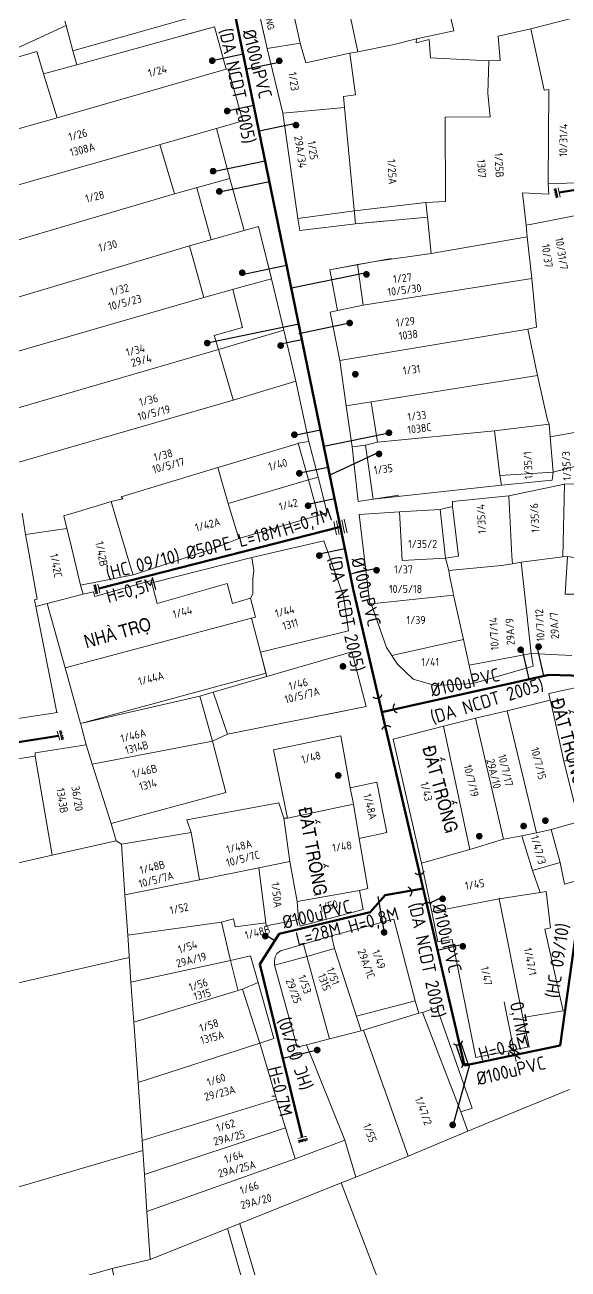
# Model space of a CAD drawing. Header units: inches. Extents: x 595615 to 1194060, y 1190840 to 2385448.
# Drawn here: x 597113.7 to 597154.5, y 1192849.3 to 1192942.6 of the extents above; entities that cross this region are included whole.
import ezdxf
from ezdxf.enums import TextEntityAlignment as Align

# ---------------------------------------------------------------- set-up
doc = ezdxf.new("R2010")
doc.units = ezdxf.units.IN
doc.header["$MEASUREMENT"] = 0
doc.layers.get('Defpoints').update_dxf_attribs({"color": 1})
for name, color, linetype, lineweight in [('Chitiet', 4, 'Continuous', 9), ('DN 100 uPVC', 4, 'Continuous', 50), ('DN 25 PE', 40, 'Continuous', 30), ('DN 50 PE', 4, 'Continuous', 50), ('DOSAU', 2, 'Continuous', 20), ('DUONG CACH LE', 112, 'Continuous', 5), ('NAM-CDAI', 220, 'Continuous', 25), ('Nen_HTHANH-TP', 9, 'Continuous', 0), ('Nen_SN-HTHANH-TP_new', 7, 'Continuous', 0), ('Nen_SN_HTHANH_old', 9, 'Continuous', 0), ('Te', 4, 'Continuous', 15), ('TEXT PIPE', 3, 'Continuous', 25), ('Text_DiaDanh', 9, 'Continuous', 0), ('TLK 15', 220, 'Continuous', 20)]:
    doc.layers.add(name, color=color, linetype=linetype, lineweight=lineweight)
doc.styles.add('Dia Danh', font='VHELVCN_0.TTF', dxfattribs={"height": 1})
doc.styles.add('Sonha_QTB', font='isocp.shx', dxfattribs={"height": 0.6, "bigfont": 'bigfont.shx'})
doc.styles.add('text', font='isocp2.shx')
doc.styles.add('VNI-HC', font='VHELVCN_0.TTF')
doc.dimstyles.new('DUONG KICH THUOC', dxfattribs={"dimtxt": 1, "dimasz": 0.7, "dimexe": 0.5, "dimexo": 0.3, "dimgap": 0.2, "dimtad": 1, "dimzin": 0, "dimdsep": 46, "dimtxsty": 'VNI-HC', "dimblk": 'ARCHTICK', "dimcen": 0.09, "dimdle": 0.5, "dimclrd": 256, "dimclre": 256, "dimclrt": 256, "dimadec": 0, "dimazin": 0, "dimtfac": 1, "dimtofl": 0, "dimtmove": 0, "dimatfit": 3, "dimfxl": 1, "dimtolj": 1, "dimtzin": 0, "dimlwd": -1, "dimlwe": -1, "dimarcsym": 0})

# ---------------------------------------------------------------- blocks, each defined once
blk = doc.blocks.new('TLK 15')
at = {"layer": 'TLK 15', "linetype": 'Continuous', "const_width": 0.25}
blk.add_lwpolyline([(-0.125, 0, 1), (0.125, 0, 1)], format="xyb", close=True, dxfattribs=at)
blk = doc.blocks.new('BIT')
at = {"layer": 'Chitiet', "ltscale": 100}
for p, q in [((0.35, 0), (-0.35, 0)), ((-0.303, -0.163), (-0.35, -0.21)), ((0.35, -0.163), (-0.35, -0.163)), ((-0.179, -0.163), (-0.342, -0.325)), ((-0.056, -0.163), (-0.218, -0.325)), ((0.068, -0.163), (-0.094, -0.325)), ((0.192, -0.163), (0.029, -0.325)), ((0.316, -0.163), (0.153, -0.325)), ((0.35, -0.252), (0.277, -0.325))]:
    blk.add_line(p, q, dxfattribs=at)
blk = doc.blocks.new('TE1')
at = {"layer": 'Chitiet', "ltscale": 100, "const_width": 0.1}
for points in [[(-0.35, 1.276, 0.571257), (0.35, 1.276)], [(1.098, 0.35, 0.571257), (1.098, -0.35)], [(0.35, -1.276, 0.571257), (-0.35, -1.276)]]:
    blk.add_lwpolyline(points, format="xyb", dxfattribs=at)
for points in [[(0, -1.076), (0, 1.076)], [(0.898, 0), (0, 0)]]:
    blk.add_lwpolyline(points, dxfattribs=at)
blk = doc.blocks.new('ONG NOI')
at = {"layer": 'Chitiet', "ltscale": 100, "const_width": 0.1}
for points in [[(-0.946, -0.347, 0.571257), (-0.946, 0.353)], [(0.973, 0.353, 0.571257), (0.973, -0.347)]]:
    blk.add_lwpolyline(points, format="xyb", dxfattribs=at)
for points in [[(0.825, 0.203), (-0.799, 0.203)], [(0.825, -0.197), (-0.799, -0.197)]]:
    blk.add_lwpolyline(points, dxfattribs=at)
blk = doc.blocks.new('Kieng caunuoc')
at = {"layer": 'Chitiet', "ltscale": 100}
for p, q in [((-0.515, 0.401), (0.515, 0.401)), ((-0.515, 0.201), (0.515, 0.201)), ((-0.515, -0.201), (0.515, -0.201)), ((-0.515, -0.401), (0.515, -0.401))]:
    blk.add_line(p, q, dxfattribs=at)
blk = doc.blocks.new('_ArchTick')
at = {"color": 0, "linetype": 'ByBlock', "const_width": 0.15}
blk.add_lwpolyline([(-0.5, -0.5), (0.5, 0.5)], dxfattribs=at)
blk = doc.blocks.new('*D192')
at = {"layer": 'Defpoints', "color": 0}
for p in [(597150.416, 1192865.765), (597150.416, 1192865.765), (597150.495, 1192865.371)]:
    blk.add_point(p, dxfattribs=at)
at = {"layer": 'DUONG CACH LE'}
for p, q in [((597150.416, 1192865.765), (597149.693, 1192869.363)), ((597150.122, 1192865.706), (597149.926, 1192865.666)), ((597150.593, 1192864.881), (597150.416, 1192865.765)), ((597150.201, 1192865.312), (597150.005, 1192865.273))]:
    blk.add_line(p, q, dxfattribs=at)
at = {"layer": 'DUONG CACH LE', "xscale": 0.7, "yscale": 0.7, "zscale": 0.7}
for p, rotation in [((597150.416, 1192865.765), 101.3561622052082), ((597150.495, 1192865.371), 281.3561622052082)]:
    blk.add_blockref('_ArchTick', p, dxfattribs=dict(at, rotation=rotation))
at = {"layer": 'DUONG CACH LE', "insert": (597150.767, 1192868.064), "char_height": 1, "attachment_point": 5, "rotation": 281.35616, "style": 'VNI-HC'}
blk.add_mtext('\\A1;0,7M', dxfattribs=at)

msp = doc.modelspace()

# ---------------------------------------------------------------- linework, layer by layer
at = {"layer": 'DN 100 uPVC'}
for points in [[(597180.411, 1192961.436), (597130.445, 1192949.043), (597129.101, 1192945.274), (597138.358, 1192900.296), (597146.714, 1192864.572)], [(597179.549, 1192934.62), (597176.534, 1192938.694), (597166.245, 1192936.664), (597160.605, 1192931.133), (597153.806, 1192930.029)], [(597140.514, 1192891.079), (597153.027, 1192893.877), (597170.988, 1192893.336), (597175.298, 1192893.025), (597186.583, 1192895.998)], [(597116.239, 1192889.302), (597063.651, 1192881.022)], [(597143.607, 1192877.858), (597140.745, 1192877.348), (597139.635, 1192876.076), (597132.789, 1192874.451), (597131.344, 1192872.181), (597134.536, 1192859.195)], [(597146.714, 1192864.572), (597153.883, 1192866.087), (597155.543, 1192877.859)]]:
    msp.add_lwpolyline(points, dxfattribs=at)
at = {"layer": 'DN 25 PE'}
for p, q in [((597127.651, 1192939.914), (597130.1, 1192940.418)), ((597132.807, 1192939.78), (597130.336, 1192939.271)), ((597128.775, 1192936.142), (597130.891, 1192936.577)), ((597134.062, 1192935.209), (597131.29, 1192934.638)), ((597127.969, 1192931.632), (597131.748, 1192932.41)), ((597128.432, 1192930.113), (597132.067, 1192930.861)), ((597130.027, 1192923.89), (597133.361, 1192924.576)), ((597139.348, 1192924.021), (597133.714, 1192922.861)), ((597127.273, 1192918.741), (597134.266, 1192920.18)), ((597138.216, 1192920.251), (597134.266, 1192919.438)), ((597132.912, 1192918.679), (597134.507, 1192919.008)), ((597134.066, 1192911.873), (597135.898, 1192912.25)), ((597141.168, 1192912.018), (597136.158, 1192910.987)), ((597140.295, 1192910.556), (597136.601, 1192908.836)), ((597134.19, 1192908.979), (597136.474, 1192909.449)), ((597134.969, 1192906.676), (597136.961, 1192907.086)), ((597135.81, 1192902.941), (597137.732, 1192903.337)), ((597140.11, 1192901.838), (597138.125, 1192901.43)), ((597151.05, 1192895.751), (597151.543, 1192893.545)), ((597152.143, 1192895.984), (597152.634, 1192893.789)), ((597140.676, 1192874.691), (597140.22, 1192877.255)), ((597145.066, 1192877.206), (597144.112, 1192876.763)), ((597131.759, 1192874.41), (597132.473, 1192873.956)), ((597146.585, 1192873.646), (597144.695, 1192873.204)), ((597135.657, 1192865.743), (597133.082, 1192865.11)), ((597145.822, 1192860.006), (597147.111, 1192864.656))]:
    msp.add_line(p, q, dxfattribs=at)
at = {"layer": 'DN 50 PE'}
msp.add_lwpolyline([(597119.256, 1192900.332), (597137.399, 1192904.956)], dxfattribs=at)
at = {"layer": 'Nen_HTHANH-TP', "linetype": 'Continuous'}
for p, q in [((597137.237, 1192947.581), (597138.703, 1192940.573)), ((597130.748, 1192945.956), (597131.903, 1192940.827)), ((597131.903, 1192940.827), (597130.748, 1192945.956)), ((597133.208, 1192946.528), (597134.382, 1192941.239)), ((597144.928, 1192946.318), (597145.921, 1192942.148)), ((597127.84, 1192943.634), (597117.313, 1192940.665)), ((597155.681, 1192943.326), (597151.691, 1192942.303)), ((597116.801, 1192942.545), (597109.424, 1192939.169)), ((597116.801, 1192942.545), (597116.701, 1192942.885)), ((597117.313, 1192940.665), (597116.801, 1192942.545)), ((597127.941, 1192942.464), (597117.604, 1192939.606)), ((597125.472, 1192941.782), (597127.941, 1192942.464)), ((597127.941, 1192942.464), (597128.824, 1192939.285)), ((597127.941, 1192942.464), (597128.824, 1192939.285)), ((597143.112, 1192941.556), (597145.921, 1192942.148)), ((597149.242, 1192941.741), (597151.691, 1192942.303)), ((597151.691, 1192942.303), (597152.695, 1192937.714)), ((597131.903, 1192940.827), (597134.382, 1192941.239)), ((597134.382, 1192941.239), (597134.803, 1192939.749)), ((597138.703, 1192940.573), (597141.442, 1192941.135)), ((597141.442, 1192941.135), (597143.112, 1192941.556)), ((597143.112, 1192941.556), (597143.082, 1192941.256)), ((597143.082, 1192941.256), (597144.052, 1192941.507)), ((597144.052, 1192941.507), (597144.153, 1192940.117)), ((597149.393, 1192939.921), (597149.242, 1192941.741)), ((597109.474, 1192939.099), (597114.603, 1192940.603)), ((597114.603, 1192940.603), (597115.124, 1192938.924)), ((597117.313, 1192940.665), (597117.604, 1192939.606)), ((597131.903, 1192940.827), (597133.076, 1192935.968)), ((597133.076, 1192935.968), (597131.903, 1192940.827)), ((597134.803, 1192939.749), (597138.113, 1192940.472)), ((597138.113, 1192940.472), (597138.703, 1192940.573)), ((597138.113, 1192940.472), (597138.525, 1192937.352)), ((597117.604, 1192939.606), (597115.124, 1192938.924)), ((597116.137, 1192935.624), (597128.824, 1192939.285)), ((597128.824, 1192939.285), (597128.984, 1192939.305)), ((597128.824, 1192939.285), (597128.984, 1192939.305)), ((597130.077, 1192935.396), (597128.984, 1192939.305)), ((597128.984, 1192939.305), (597130.077, 1192935.396)), ((597148.533, 1192939.891), (597144.153, 1192940.117)), ((597148.533, 1192939.891), (597148.455, 1192937.48)), ((597148.533, 1192939.891), (597149.393, 1192939.921)), ((597115.124, 1192938.924), (597116.137, 1192935.624)), ((597138.525, 1192937.352), (597137.625, 1192937.222)), ((597148.455, 1192937.48), (597148.637, 1192935.701)), ((597152.695, 1192937.714), (597153.035, 1192937.754)), ((597153.035, 1192937.754), (597153.001, 1192930.674)), ((597133.076, 1192935.968), (597137.706, 1192936.402)), ((597137.625, 1192937.222), (597137.706, 1192936.402)), ((597138.533, 1192927.692), (597137.706, 1192936.402)), ((597109.798, 1192933.849), (597116.137, 1192935.624)), ((597133.076, 1192935.968), (597134.203, 1192928.079)), ((597134.203, 1192928.079), (597133.076, 1192935.968)), ((597148.637, 1192935.701), (597145.247, 1192935.668)), ((597145.247, 1192935.668), (597145.272, 1192929.368)), ((597112.191, 1192930.311), (597128.087, 1192934.834)), ((597128.087, 1192934.834), (597130.077, 1192935.396)), ((597130.077, 1192935.396), (597128.087, 1192934.834)), ((597128.087, 1192934.834), (597129.1, 1192931.075)), ((597129.1, 1192931.075), (597128.087, 1192934.834)), ((597124.941, 1192929.921), (597123.838, 1192933.621)), ((597124.941, 1192929.921), (597129.1, 1192931.075)), ((597129.1, 1192931.075), (597130.174, 1192927.176)), ((597130.174, 1192927.176), (597129.1, 1192931.075)), ((597153.001, 1192930.674), (597156.991, 1192930.827)), ((597105.416, 1192924.206), (597124.941, 1192929.921)), ((597126.621, 1192930.393), (597127.684, 1192926.474)), ((597151.071, 1192930.013), (597151.333, 1192927.573)), ((597153.041, 1192929.914), (597151.071, 1192930.013)), ((597153.001, 1192930.674), (597153.041, 1192929.914)), ((597138.442, 1192928.662), (597143.812, 1192929.287)), ((597143.812, 1192929.287), (597145.272, 1192929.368)), ((597143.943, 1192928.187), (597143.812, 1192929.287)), ((597134.203, 1192928.079), (597138.442, 1192928.662)), ((597134.203, 1192928.079), (597134.344, 1192927.189)), ((597134.344, 1192927.189), (597134.203, 1192928.079)), ((597138.533, 1192927.692), (597143.943, 1192928.187)), ((597144.205, 1192925.447), (597143.943, 1192928.187)), ((597151.643, 1192927.643), (597155.843, 1192928.446)), ((597126.065, 1192926.022), (597130.174, 1192927.176)), ((597130.174, 1192927.176), (597131.243, 1192927.487)), ((597130.174, 1192927.176), (597131.243, 1192927.487)), ((597131.243, 1192927.487), (597132.236, 1192923.557)), ((597131.243, 1192927.487), (597132.236, 1192923.557)), ((597134.344, 1192927.189), (597138.533, 1192927.692)), ((597138.533, 1192927.692), (597134.344, 1192927.189)), ((597140.883, 1192927.904), (597138.533, 1192927.692)), ((597151.333, 1192927.573), (597151.643, 1192927.643)), ((597151.333, 1192927.573), (597151.424, 1192926.703)), ((597144.205, 1192925.447), (597151.424, 1192926.703)), ((597151.424, 1192926.703), (597151.766, 1192923.573)), ((597106.569, 1192920.217), (597126.065, 1192926.022)), ((597126.065, 1192926.022), (597127.148, 1192922.153)), ((597140.155, 1192924.894), (597144.205, 1192925.447)), ((597136.596, 1192924.241), (597141.195, 1192925.075)), ((597136.596, 1192924.241), (597138.686, 1192924.623)), ((597138.686, 1192924.623), (597140.155, 1192924.894)), ((597138.686, 1192924.623), (597139.098, 1192921.583)), ((597132.236, 1192923.557), (597130.097, 1192922.986)), ((597132.236, 1192923.557), (597133.16, 1192919.718)), ((597133.16, 1192919.718), (597132.236, 1192923.557)), ((597136.576, 1192924.241), (597136.596, 1192924.241)), ((597136.596, 1192924.241), (597137.168, 1192921.181)), ((597137.168, 1192921.181), (597136.596, 1192924.241)), ((597139.098, 1192921.583), (597151.766, 1192923.573)), ((597151.766, 1192923.573), (597152.119, 1192919.943)), ((597130.097, 1192922.986), (597127.148, 1192922.153)), ((597130.059, 1192919.916), (597129.317, 1192922.765)), ((597127.148, 1192922.153), (597111.821, 1192917.741)), ((597137.168, 1192921.181), (597139.098, 1192921.583)), ((597136.629, 1192921.071), (597137.168, 1192921.181)), ((597136.629, 1192921.071), (597137.168, 1192921.181)), ((597137.361, 1192917.442), (597136.629, 1192921.071)), ((597137.361, 1192917.442), (597136.629, 1192921.071)), ((597127.91, 1192919.304), (597130.059, 1192919.916)), ((597128.241, 1192918.254), (597133.16, 1192919.718)), ((597133.16, 1192919.718), (597134.053, 1192915.879)), ((597133.16, 1192919.718), (597134.053, 1192915.879)), ((597137.361, 1192917.442), (597151.46, 1192919.793)), ((597152.119, 1192919.943), (597151.46, 1192919.793)), ((597151.46, 1192919.793), (597152.182, 1192916.303)), ((597128.241, 1192918.254), (597127.91, 1192919.304)), ((597112.774, 1192913.772), (597128.241, 1192918.254)), ((597128.241, 1192918.254), (597129.344, 1192914.495)), ((597137.824, 1192914.032), (597137.361, 1192917.442)), ((597137.824, 1192914.032), (597137.361, 1192917.442)), ((597134.053, 1192915.879), (597129.344, 1192914.465)), ((597134.053, 1192915.879), (597135.016, 1192911.37)), ((597135.016, 1192911.37), (597134.053, 1192915.879)), ((597137.824, 1192914.032), (597152.182, 1192916.303)), ((597152.182, 1192916.303), (597152.935, 1192912.964)), ((597129.344, 1192914.465), (597109.878, 1192908.849)), ((597138.287, 1192910.972), (597137.824, 1192914.032)), ((597138.287, 1192910.972), (597137.824, 1192914.032)), ((597140.186, 1192911.314), (597139.694, 1192914.323)), ((597148.966, 1192912.171), (597140.186, 1192911.314)), ((597153.055, 1192912.674), (597148.966, 1192912.171)), ((597148.966, 1192912.171), (597149.368, 1192908.821)), ((597152.935, 1192912.964), (597153.055, 1192912.674)), ((597153.136, 1192911.704), (597153.055, 1192912.674)), ((597129.298, 1192909.745), (597134.217, 1192911.226)), ((597134.216, 1192911.229), (597135.016, 1192911.37)), ((597134.216, 1192911.229), (597134.989, 1192908.49)), ((597135.016, 1192911.37), (597135.718, 1192908.7)), ((597135.016, 1192911.37), (597135.718, 1192908.7)), ((597140.186, 1192911.314), (597139.287, 1192911.083)), ((597154.976, 1192912.046), (597153.136, 1192911.704)), ((597153.358, 1192909.074), (597153.136, 1192911.704)), ((597139.287, 1192911.083), (597138.287, 1192910.972)), ((597138.287, 1192910.972), (597138.74, 1192906.873)), ((597138.74, 1192906.873), (597138.287, 1192910.972)), ((597139.287, 1192911.083), (597139.85, 1192907.044)), ((597120.94, 1192907.208), (597128.198, 1192909.414)), ((597128.198, 1192909.414), (597129.298, 1192909.745)), ((597128.198, 1192909.414), (597128.97, 1192906.725)), ((597153.358, 1192909.074), (597155.358, 1192909.586)), ((597134.989, 1192908.49), (597128.98, 1192906.705)), ((597135.718, 1192908.7), (597134.989, 1192908.49)), ((597134.989, 1192908.49), (597135.721, 1192905.82)), ((597135.718, 1192908.7), (597136.401, 1192906.011)), ((597135.718, 1192908.7), (597136.401, 1192906.011)), ((597149.368, 1192908.821), (597153.358, 1192909.074)), ((597149.489, 1192908.101), (597149.368, 1192908.821)), ((597149.489, 1192908.101), (597153.279, 1192908.454)), ((597153.358, 1192909.074), (597153.279, 1192908.454)), ((597139.85, 1192907.044), (597149.489, 1192908.101)), ((597150.04, 1192907.302), (597154.209, 1192908.155)), ((597154.209, 1192908.155), (597154.093, 1192902.715)), ((597155.619, 1192908.226), (597154.209, 1192908.155)), ((597117.491, 1192906.045), (597119.4, 1192906.627)), ((597119.4, 1192906.627), (597120.18, 1192906.868)), ((597120.18, 1192906.868), (597121.06, 1192907.058)), ((597120.461, 1192905.908), (597120.18, 1192906.868)), ((597121.06, 1192907.058), (597120.94, 1192907.208)), ((597128.98, 1192906.705), (597128.97, 1192906.725)), ((597129.762, 1192904.085), (597128.98, 1192906.705)), ((597141.77, 1192907.345), (597138.74, 1192906.873)), ((597138.74, 1192906.873), (597139.85, 1192907.044)), ((597145.81, 1192906.858), (597150.04, 1192907.302)), ((597145.82, 1192906.498), (597145.81, 1192906.858)), ((597150.273, 1192902.782), (597150.04, 1192907.302)), ((597113.521, 1192905.982), (597113.762, 1192904.402)), ((597116.631, 1192905.785), (597117.491, 1192906.045)), ((597116.872, 1192904.835), (597116.631, 1192905.785)), ((597121.674, 1192901.899), (597120.461, 1192905.908)), ((597135.721, 1192905.82), (597129.762, 1192904.085)), ((597136.401, 1192906.011), (597135.721, 1192905.82)), ((597136.401, 1192906.011), (597135.721, 1192905.82)), ((597138.801, 1192905.883), (597141.841, 1192906.085)), ((597138.801, 1192905.883), (597141.841, 1192906.085)), ((597138.801, 1192905.883), (597139.606, 1192899.203)), ((597139.606, 1192899.203), (597138.801, 1192905.883)), ((597141.841, 1192906.085), (597144.89, 1192906.268)), ((597142.024, 1192902.445), (597141.841, 1192906.085)), ((597144.89, 1192906.268), (597145.82, 1192906.498)), ((597144.89, 1192906.268), (597145.283, 1192902.618)), ((597145.82, 1192906.498), (597146.263, 1192902.759)), ((597113.762, 1192904.402), (597116.872, 1192904.835)), ((597117.102, 1192903.875), (597116.872, 1192904.835)), ((597113.762, 1192904.402), (597113.913, 1192903.603)), ((597117.895, 1192900.586), (597117.102, 1192903.875)), ((597129.762, 1192904.085), (597127.903, 1192903.354)), ((597136.152, 1192903.921), (597130.753, 1192902.666)), ((597136.152, 1192903.921), (597137.616, 1192899.782)), ((597136.152, 1192903.921), (597137.616, 1192899.782)), ((597113.913, 1192903.603), (597114.646, 1192899.543)), ((597127.903, 1192903.354), (597121.834, 1192901.359)), ((597121.834, 1192901.359), (597121.674, 1192901.899)), ((597123.245, 1192900.78), (597130.753, 1192902.666)), ((597130.753, 1192902.666), (597130.904, 1192901.686)), ((597142.024, 1192902.445), (597145.283, 1192902.618)), ((597146.263, 1192902.759), (597145.283, 1192902.618)), ((597145.283, 1192902.618), (597145.524, 1192901.688)), ((597145.524, 1192901.688), (597149.494, 1192902.081)), ((597149.494, 1192902.081), (597150.304, 1192902.202)), ((597150.304, 1192902.202), (597150.273, 1192902.782)), ((597150.304, 1192902.202), (597150.964, 1192902.322)), ((597150.964, 1192902.322), (597154.093, 1192902.715)), ((597150.964, 1192902.322), (597151.709, 1192895.473)), ((597154.093, 1192902.715), (597154.443, 1192902.755)), ((597154.443, 1192902.755), (597154.276, 1192899.915)), ((597158.404, 1192902.088), (597154.443, 1192902.755)), ((597117.895, 1192900.586), (597121.834, 1192901.359)), ((597130.904, 1192901.686), (597130.815, 1192901.066)), ((597130.815, 1192901.066), (597130.816, 1192899.936)), ((597145.524, 1192901.688), (597145.615, 1192901.188)), ((597145.615, 1192901.188), (597145.825, 1192900.148)), ((597118.096, 1192899.916), (597117.895, 1192900.586)), ((597118.096, 1192899.916), (597118.865, 1192900.107)), ((597118.966, 1192899.757), (597118.865, 1192900.107)), ((597123.205, 1192900.94), (597118.966, 1192899.757)), ((597123.636, 1192899.21), (597123.205, 1192900.94)), ((597123.205, 1192900.94), (597123.245, 1192900.78)), ((597128.885, 1192900.725), (597123.636, 1192899.21)), ((597129.306, 1192899.225), (597128.885, 1192900.725)), ((597145.835, 1192900.158), (597145.825, 1192900.148)), ((597145.825, 1192900.148), (597145.886, 1192899.838)), ((597114.646, 1192899.543), (597114.436, 1192899.503)), ((597114.436, 1192899.503), (597116.103, 1192891.044)), ((597114.534, 1192899.003), (597115.386, 1192899.214)), ((597115.386, 1192899.214), (597118.096, 1192899.916)), ((597115.386, 1192899.214), (597116.73, 1192894.385)), ((597130.636, 1192899.616), (597129.306, 1192899.225)), ((597130.816, 1192899.936), (597130.636, 1192899.616)), ((597130.636, 1192899.616), (597131.017, 1192898.196)), ((597137.616, 1192899.782), (597138.008, 1192897.172)), ((597137.616, 1192899.782), (597138.008, 1192897.172)), ((597139.606, 1192899.203), (597139.716, 1192899.193)), ((597139.716, 1192899.193), (597139.606, 1192899.203)), ((597145.886, 1192899.838), (597139.716, 1192899.193)), ((597145.886, 1192899.838), (597146.628, 1192896.529)), ((597154.276, 1192899.915), (597155.296, 1192899.926)), ((597131.017, 1192898.196), (597130.727, 1192898.126)), ((597130.727, 1192898.126), (597116.73, 1192894.385)), ((597130.727, 1192898.126), (597131.399, 1192895.577)), ((597138.008, 1192897.172), (597131.399, 1192895.577)), ((597138.008, 1192897.172), (597131.399, 1192895.577)), ((597141.252, 1192895.324), (597146.628, 1192896.529)), ((597146.628, 1192896.529), (597147.371, 1192893.22)), ((597131.399, 1192895.577), (597131.81, 1192894.007)), ((597131.399, 1192895.577), (597131.881, 1192893.747)), ((597131.881, 1192893.747), (597138.249, 1192895.592)), ((597131.881, 1192893.747), (597138.249, 1192895.592)), ((597138.249, 1192895.592), (597139.332, 1192891.493)), ((597138.249, 1192895.592), (597139.332, 1192891.493)), ((597147.06, 1192894.599), (597151.709, 1192895.473)), ((597151.709, 1192895.473), (597154.769, 1192895.316)), ((597151.709, 1192895.473), (597151.86, 1192894.513)), ((597147.371, 1192893.22), (597151.86, 1192894.513)), ((597116.73, 1192894.385), (597117.893, 1192890.226)), ((597131.81, 1192894.007), (597117.893, 1192890.226)), ((597127.841, 1192892.574), (597131.881, 1192893.747)), ((597131.81, 1192894.007), (597131.881, 1192893.747)), ((597127.841, 1192892.574), (597126.842, 1192892.273)), ((597128.914, 1192889.415), (597127.841, 1192892.574)), ((597153.032, 1192892.464), (597156.981, 1192893.317)), ((597126.842, 1192892.273), (597117.893, 1192890.226)), ((597126.842, 1192892.273), (597127.794, 1192888.894)), ((597149.913, 1192891.162), (597153.142, 1192891.964)), ((597153.142, 1192891.964), (597153.032, 1192892.464)), ((597153.202, 1192891.724), (597153.142, 1192891.964)), ((597153.202, 1192891.724), (597154.156, 1192887.395)), ((597108.204, 1192889.818), (597116.153, 1192891.054)), ((597128.914, 1192889.415), (597139.332, 1192891.493)), ((597139.332, 1192891.493), (597136.353, 1192890.901)), ((597147.543, 1192890.63), (597149.913, 1192891.162)), ((597149.913, 1192891.162), (597152.11, 1192882.033)), ((597117.893, 1192890.226), (597117.903, 1192890.166)), ((597117.903, 1192890.166), (597117.984, 1192889.866)), ((597117.984, 1192889.866), (597118.315, 1192888.616)), ((597141.354, 1192889.055), (597145.134, 1192890.018)), ((597141.354, 1192889.055), (597145.134, 1192890.018)), ((597145.134, 1192890.018), (597147.543, 1192890.63)), ((597145.134, 1192890.018), (597147.121, 1192880.779)), ((597147.543, 1192890.63), (597149.64, 1192881.541)), ((597127.794, 1192888.894), (597118.776, 1192887.177)), ((597127.794, 1192888.894), (597128.914, 1192889.415)), ((597128.798, 1192885.055), (597127.794, 1192888.894)), ((597132.385, 1192888.247), (597137.424, 1192889.292)), ((597137.424, 1192889.292), (597138.127, 1192885.392)), ((597137.424, 1192889.292), (597138.127, 1192885.392)), ((597141.354, 1192889.055), (597143.472, 1192879.746)), ((597143.472, 1192879.746), (597141.354, 1192889.055)), ((597114.475, 1192888.013), (597118.315, 1192888.616)), ((597114.495, 1192887.783), (597114.475, 1192888.013)), ((597118.776, 1192887.177), (597118.315, 1192888.616)), ((597133.429, 1192883.138), (597132.385, 1192888.247)), ((597154.156, 1192887.395), (597158.065, 1192888.368)), ((597109.536, 1192887.009), (597114.495, 1192887.783)), ((597114.495, 1192887.783), (597115.761, 1192880.344)), ((597120.199, 1192882.718), (597118.776, 1192887.177)), ((597154.156, 1192887.395), (597155.299, 1192882.866)), ((597140.137, 1192885.824), (597138.127, 1192885.392)), ((597138.127, 1192885.392), (597140.137, 1192885.824)), ((597138.127, 1192885.392), (597138.378, 1192884.172)), ((597140.88, 1192882.064), (597140.137, 1192885.824)), ((597140.137, 1192885.824), (597140.88, 1192882.064)), ((597128.798, 1192885.055), (597120.199, 1192882.718)), ((597132.778, 1192884.278), (597125.869, 1192882.992)), ((597133.149, 1192883.118), (597132.778, 1192884.278)), ((597138.378, 1192884.172), (597133.429, 1192883.138)), ((597138.378, 1192884.172), (597138.8, 1192881.603)), ((597153.22, 1192882.274), (597159.278, 1192883.999)), ((597120.56, 1192881.428), (597120.199, 1192882.718)), ((597125.869, 1192882.992), (597126.19, 1192882.052)), ((597133.429, 1192883.138), (597133.149, 1192883.118)), ((597133.149, 1192883.118), (597133.612, 1192879.868)), ((597115.761, 1192880.344), (597120.56, 1192881.428)), ((597120.56, 1192881.428), (597120.961, 1192881.168)), ((597126.19, 1192882.052), (597120.961, 1192881.168)), ((597126.19, 1192882.052), (597126.823, 1192878.503)), ((597138.8, 1192881.603), (597140.88, 1192882.064)), ((597140.88, 1192882.064), (597138.8, 1192881.603)), ((597139.443, 1192877.863), (597138.8, 1192881.603)), ((597138.8, 1192881.603), (597139.443, 1192877.863)), ((597149.64, 1192881.541), (597147.121, 1192880.779)), ((597151.01, 1192881.813), (597149.64, 1192881.541)), ((597152.11, 1192882.033), (597151.01, 1192881.813)), ((597151.802, 1192879.213), (597151.01, 1192881.813)), ((597153.22, 1192882.274), (597152.11, 1192882.033)), ((597153.902, 1192879.815), (597153.22, 1192882.274)), ((597120.961, 1192881.168), (597121.224, 1192877.368)), ((597147.121, 1192880.779), (597143.472, 1192879.746)), ((597110.752, 1192879.21), (597115.761, 1192880.344)), ((597133.612, 1192879.868), (597131.262, 1192879.397)), ((597133.612, 1192879.868), (597134.144, 1192876.869)), ((597143.472, 1192879.746), (597144.255, 1192876.097)), ((597144.255, 1192876.097), (597143.472, 1192879.746)), ((597151.802, 1192879.213), (597153.902, 1192879.815)), ((597153.902, 1192879.815), (597154.213, 1192878.185)), ((597131.262, 1192879.397), (597126.823, 1192878.503)), ((597131.805, 1192875.277), (597131.262, 1192879.397)), ((597152.394, 1192877.554), (597151.802, 1192879.213)), ((597154.213, 1192878.185), (597157.522, 1192879.118)), ((597126.823, 1192878.503), (597121.224, 1192877.368)), ((597126.823, 1192878.503), (597126.823, 1192878.483)), ((597134.144, 1192876.869), (597138.824, 1192877.693)), ((597138.824, 1192877.693), (597139.443, 1192877.863)), ((597139.443, 1192877.863), (597138.824, 1192877.693)), ((597138.824, 1192877.693), (597139.105, 1192876.273)), ((597139.105, 1192876.273), (597138.824, 1192877.693)), ((597121.224, 1192877.368), (597121.436, 1192874.349)), ((597134.144, 1192876.869), (597134.255, 1192875.529)), ((597144.255, 1192876.097), (597149.314, 1192877.081)), ((597149.314, 1192877.081), (597149.304, 1192877.151)), ((597149.314, 1192877.081), (597152.394, 1192877.554)), ((597151.081, 1192868.173), (597149.314, 1192877.081)), ((597152.394, 1192877.554), (597152.834, 1192877.624)), ((597153.176, 1192874.914), (597152.834, 1192877.624)), ((597134.386, 1192875.039), (597139.105, 1192876.273)), ((597139.105, 1192876.273), (597136.165, 1192875.501)), ((597144.255, 1192876.097), (597144.707, 1192873.847)), ((597144.707, 1192873.847), (597144.255, 1192876.097)), ((597128.465, 1192875.324), (597121.436, 1192874.349)), ((597128.465, 1192875.324), (597129.365, 1192875.575)), ((597128.465, 1192875.324), (597129.158, 1192872.445)), ((597129.365, 1192875.575), (597129.496, 1192874.975)), ((597129.496, 1192874.975), (597131.805, 1192875.277)), ((597131.836, 1192875.047), (597131.805, 1192875.277)), ((597131.836, 1192875.047), (597134.255, 1192875.529)), ((597134.255, 1192875.529), (597134.386, 1192875.039)), ((597136.736, 1192874.301), (597141.395, 1192875.565)), ((597136.736, 1192874.301), (597141.395, 1192875.565)), ((597141.395, 1192875.565), (597143, 1192869.436)), ((597141.395, 1192875.565), (597143, 1192869.436)), ((597153.176, 1192874.914), (597152.746, 1192874.814)), ((597121.436, 1192874.349), (597121.679, 1192870.829)), ((597134.637, 1192873.689), (597136.736, 1192874.301)), ((597136.736, 1192874.301), (597136.947, 1192873.351)), ((597144.707, 1192873.847), (597145.796, 1192874.018)), ((597145.796, 1192874.018), (597144.707, 1192873.847)), ((597145.796, 1192874.018), (597147.554, 1192865.19)), ((597147.554, 1192865.19), (597145.796, 1192874.018)), ((597154.111, 1192868.685), (597152.746, 1192874.814)), ((597132.487, 1192872.738), (597132.617, 1192872.978)), ((597132.617, 1192872.978), (597132.897, 1192873.188)), ((597132.897, 1192873.188), (597134.637, 1192873.689)), ((597134.637, 1192873.689), (597134.877, 1192872.759)), ((597134.877, 1192872.759), (597136.947, 1192873.351)), ((597136.947, 1192873.351), (597138.952, 1192867.183)), ((597106.14, 1192869.156), (597121.548, 1192872.669)), ((597121.679, 1192870.829), (597129.158, 1192872.445)), ((597129.158, 1192872.445), (597130.637, 1192872.816)), ((597129.7, 1192870.245), (597129.158, 1192872.445)), ((597130.637, 1192872.816), (597131.219, 1192870.817)), ((597132.448, 1192872.408), (597132.487, 1192872.738)), ((597132.458, 1192872.108), (597132.448, 1192872.408)), ((597132.458, 1192872.108), (597134.877, 1192872.759)), ((597132.458, 1192872.108), (597134.143, 1192865.949)), ((597134.877, 1192872.759), (597136.582, 1192866.581)), ((597121.679, 1192870.829), (597121.881, 1192867.829)), ((597130.039, 1192870.306), (597121.881, 1192867.829)), ((597131.219, 1192870.817), (597130.039, 1192870.306)), ((597130.039, 1192870.306), (597131.343, 1192866.267)), ((597131.219, 1192870.817), (597132.392, 1192866.597)), ((597143, 1192869.436), (597138.601, 1192868.282)), ((597143, 1192869.436), (597143.281, 1192868.496)), ((597143, 1192869.436), (597143.281, 1192868.496)), ((597143.281, 1192868.496), (597139.122, 1192867.233)), ((597143.281, 1192868.496), (597143.561, 1192868.566)), ((597143.281, 1192868.496), (597143.561, 1192868.566)), ((597143.561, 1192868.566), (597144.641, 1192868.927)), ((597143.561, 1192868.566), (597144.641, 1192868.927)), ((597143.561, 1192868.566), (597146.427, 1192861.119)), ((597144.641, 1192868.927), (597147.297, 1192861.38)), ((597144.641, 1192868.927), (597147.297, 1192861.38)), ((597151.081, 1192868.173), (597154.111, 1192868.685)), ((597154.111, 1192868.685), (597151.081, 1192868.173)), ((597121.881, 1192867.829), (597122.205, 1192863.309)), ((597151.553, 1192865.993), (597151.081, 1192868.173)), ((597151.081, 1192868.173), (597151.553, 1192865.993)), ((597132.392, 1192866.597), (597131.343, 1192866.267)), ((597134.853, 1192866.139), (597136.582, 1192866.581)), ((597136.582, 1192866.581), (597138.952, 1192867.183)), ((597138.952, 1192867.183), (597139.122, 1192867.233)), ((597142.48, 1192857.796), (597139.122, 1192867.233)), ((597131.343, 1192866.267), (597122.205, 1192863.309)), ((597131.343, 1192866.267), (597132.596, 1192862.048)), ((597134.143, 1192865.949), (597134.853, 1192866.139)), ((597134.853, 1192866.139), (597137.719, 1192858.982)), ((597147.554, 1192865.19), (597151.553, 1192865.993)), ((597151.553, 1192865.993), (597147.554, 1192865.19)), ((597122.205, 1192863.309), (597122.509, 1192858.97)), ((597149.397, 1192860.661), (597154.586, 1192862.795)), ((597132.596, 1192862.048), (597122.509, 1192858.97)), ((597132.596, 1192862.048), (597133.268, 1192859.918)), ((597147.297, 1192861.38), (597146.427, 1192861.119)), ((597147.297, 1192861.38), (597146.427, 1192861.119)), ((597146.427, 1192861.119), (597146.958, 1192859.659)), ((597133.268, 1192859.918), (597122.681, 1192856.42)), ((597133.268, 1192859.918), (597134.01, 1192857.589)), ((597149.397, 1192860.661), (597146.958, 1192859.659)), ((597137.719, 1192858.982), (597134.01, 1192857.589)), ((597137.719, 1192858.982), (597138.561, 1192856.222)), ((597146.958, 1192859.659), (597142.48, 1192857.796)), ((597113.011, 1192855.402), (597122.559, 1192858.21)), ((597122.509, 1192858.97), (597122.681, 1192856.42)), ((597134.01, 1192857.589), (597122.873, 1192853.65)), ((597138.561, 1192856.222), (597142.48, 1192857.796)), ((597122.681, 1192856.42), (597122.873, 1192853.65)), ((597137.451, 1192855.782), (597138.561, 1192856.222)), ((597128.924, 1192852.355), (597137.451, 1192855.782)), ((597137.451, 1192855.782), (597151.08, 1192820.353)), ((597122.873, 1192853.65), (597123.126, 1192850.03)), ((597141.485, 1192813.375), (597129.844, 1192852.725)), ((597123.126, 1192850.03), (597128.924, 1192852.355)), ((597128.924, 1192852.355), (597139.765, 1192814.443)), ((597120.276, 1192849.358), (597123.126, 1192850.03)), ((597113.978, 1192847.593), (597120.276, 1192849.358)), ((597122.956, 1192837.75), (597120.276, 1192849.358))]:
    msp.add_line(p, q, dxfattribs=at)
msp.add_lwpolyline([(597139.716, 1192899.193), (597140.853, 1192895.932), (597141.672, 1192894.684), (597142.86, 1192893.559), (597144.518, 1192893.068), (597147.371, 1192893.22)], dxfattribs=at)
msp.add_point((597123.205, 1192900.94), dxfattribs=at)

# ---------------------------------------------------------------- block references
at = {"layer": 'Chitiet'}
for name, p, rotation in [('BIT', (597153.806, 1192930.029), 282.2458252608316), ('Kieng caunuoc', (597137.401, 1192904.948), 101.6539934888966), ('BIT', (597119.256, 1192900.332), 282.2458252608316), ('BIT', (597116.239, 1192889.302), 104.7632337739938), ('ONG NOI', (597146.517, 1192865.431), 288.423299666152), ('BIT', (597134.536, 1192859.195), 13.99816939060133)]:
    msp.add_blockref(name, p, dxfattribs=dict(at, rotation=rotation))
at = {"layer": 'Te'}
for p, rotation in [((597140.515, 1192891.077), 15.33118382501941), ((597143.608, 1192877.849), 192.3816698019378)]:
    msp.add_blockref('TE1', p, dxfattribs=dict(at, rotation=rotation))
at = {"layer": 'TLK 15', "rotation": 359.9999999934133}
for p in [(597127.776, 1192939.914), (597132.807, 1192939.905), (597128.9, 1192936.142), (597134.062, 1192935.084), (597127.844, 1192931.632), (597128.307, 1192930.113), (597130.027, 1192924.015), (597139.348, 1192923.896), (597138.091, 1192920.251), (597127.398, 1192918.741), (597132.912, 1192918.554), (597138.519, 1192916.407), (597141.043, 1192912.018), (597133.941, 1192911.873), (597140.295, 1192910.431), (597134.315, 1192908.979), (597134.969, 1192906.551), (597135.81, 1192902.816), (597140.11, 1192901.713), (597150.925, 1192895.751), (597152.268, 1192895.984), (597137.586, 1192894.506), (597137.231, 1192886.327), (597151.145, 1192882.534), (597152.781, 1192882.942), (597147.816, 1192881.775), (597145.066, 1192877.081), (597131.759, 1192874.285), (597140.676, 1192874.566), (597146.585, 1192873.521), (597135.657, 1192865.743), (597145.822, 1192860.131)]:
    msp.add_blockref('TLK 15', p, dxfattribs=at)
at = {"layer": 'TLK 15'}
for p in [(597127.776, 1192939.914), (597132.807, 1192939.905), (597128.9, 1192936.142), (597134.062, 1192935.084), (597127.844, 1192931.632), (597128.307, 1192930.113), (597130.027, 1192924.015), (597139.348, 1192923.896), (597138.091, 1192920.251), (597127.398, 1192918.741), (597132.912, 1192918.554), (597138.519, 1192916.407), (597141.043, 1192912.018), (597133.941, 1192911.873), (597140.295, 1192910.431), (597134.315, 1192908.979), (597134.969, 1192906.551), (597135.81, 1192902.816), (597140.11, 1192901.713), (597150.925, 1192895.751), (597152.268, 1192895.984), (597137.586, 1192894.506), (597137.231, 1192886.327), (597151.145, 1192882.534), (597147.816, 1192881.775), (597145.066, 1192877.081), (597131.759, 1192874.285), (597140.676, 1192874.566), (597146.585, 1192873.521), (597135.657, 1192865.743), (597145.822, 1192860.131)]:
    msp.add_blockref('TLK 15', p, dxfattribs=at)

# ---------------------------------------------------------------- texts
at = {"layer": 'DOSAU', "style": 'text'}
for s, rotation, p in [('H=0,7M', 18.88959, (597133.257, 1192904.256)), ('H=0,5M', 15.56567, (597119.983, 1192899.238)), ('H=0,8M', 15.69928, (597138.146, 1192874.481)), ('H=0,6M', 15.69928, (597147.93, 1192864.931)), ('H=0,7M', 283.76619, (597131.957, 1192864.397))]:
    msp.add_text(s, height=1, rotation=rotation, dxfattribs=at).set_placement(p)
at = {"layer": 'NAM-CDAI', "style": 'text'}
for s, rotation, p in [('(DA NCDT 2005)', 281.91876, (597128.276, 1192942.221)), ('L=18M', 14.07701, (597129.87, 1192903.439)), ('(HC 09/10)', 14.07701, (597119.938, 1192900.985)), ('(DA NCDT 2005)', 281.91876, (597136.44, 1192902.636)), ('(DA NCDT 2005)', 16.95738, (597144.342, 1192890.167)), ('(DA NCDT 2005)', 281.91876, (597142.512, 1192876.678)), ('L=28M', 14.07701, (597134.189, 1192873.56)), ('(HC 09/10)', 81.68815, (597153.77, 1192869.581)), ('(HC 09/10)', 108.45437, (597135.382, 1192862.961))]:
    msp.add_text(s, height=1, rotation=rotation, dxfattribs=at).set_placement(p)
at = {"layer": 'Nen_SN-HTHANH-TP_new', "style": 'Sonha_QTB'}
for s, rotation, p in [('1/24', 14.57042, (597123.667, 1192939.148)), ('1/23', 278.52681, (597133.897, 1192938.36)), ('1/26', 14.57042, (597117.689, 1192934.363)), ('10/31/4', 89.11665, (597154.131, 1192933.956)), ('1/25', 278.52681, (597135.327, 1192933.196)), ('1/25B', 272.90505, (597149.311, 1192932.081)), ('1/25A', 272.90505, (597141.277, 1192931.587)), ('1/28', 14.57042, (597118.962, 1192929.729)), ('1/30', 14.57042, (597119.939, 1192926.036)), ('10/31/7', 278.79642, (597154.004, 1192925.451)), ('1/27', 7.24113, (597142.055, 1192923.612)), ('1/32', 14.57042, (597120.823, 1192922.739)), ('1/29', 7.24113, (597142.278, 1192920.342)), ('1/34', 14.57042, (597122.011, 1192918.207)), ('1/31', 7.24113, (597142.736, 1192916.755)), ('1/36', 14.57042, (597123, 1192914.473)), ('1/33', 7.24113, (597143.136, 1192913.285)), ('1/38', 14.57042, (597124.093, 1192910.344)), ('1/35/1', 92.8856, (597151.483, 1192909.585)), ('1/35/3', 92.8856, (597154.369, 1192909.54)), ('1/40', 14.57042, (597132.697, 1192909.634)), ('1/35', 7.24113, (597140.617, 1192909.299)), ('1/42', 14.57042, (597133.491, 1192906.634)), ('1/35/4', 92.8856, (597147.972, 1192905.561)), ('1/35/6', 92.8856, (597151.983, 1192905.636)), ('1/42A', 14.57042, (597127.435, 1192905.134)), ('1/42B', 281.00307, (597119.476, 1192902.939)), ('1/35/2', 0.04623, (597143.564, 1192903.687)), ('1/42C', 281.00307, (597116.064, 1192902.06)), ('1/37', 0.04623, (597142.129, 1192901.778)), ('1/44', 14.57042, (597125.534, 1192898.575)), ('1/44', 14.57042, (597133.219, 1192898.633)), ('1/39', 0.04623, (597143.076, 1192897.978)), ('10/7/14', 92.8856, (597148.928, 1192896.95)), ('10/7/12', 92.8856, (597152.368, 1192897.594)), ('1/41', 0.04623, (597144.14, 1192894.829)), ('1/44A', 14.57042, (597123.178, 1192893.599)), ('1/46', 14.57042, (597134.232, 1192893.18)), ('1/46A', 14.57042, (597121.846, 1192889.322)), ('1/48', 14.57042, (597135.195, 1192887.678)), ('10/7/17', 283.94562, (597149.792, 1192886.719)), ('10/7/15', 283.94562, (597152.271, 1192887.226)), ('1/46B', 14.57042, (597122.707, 1192886.653)), ('10/7/19', 283.94562, (597147.216, 1192885.933)), ('36/20', 279.07378, (597117.647, 1192884.599)), ('1/43', 283.94562, (597143.855, 1192885.123)), ('1/48A', 283.94562, (597139.632, 1192883.995)), ('1/48A', 14.57042, (597129.794, 1192880.998)), ('1/48', 8.8364, (597137.517, 1192880.997)), ('1/47/3', 286.01922, (597152.257, 1192880.75)), ('1/48B', 14.57042, (597123.28, 1192879.447)), ('1/45', 9.62325, (597147.474, 1192878.158)), ('1/50A', 277.2229, (597132.613, 1192877.362)), ('1/52', 12.17929, (597125.295, 1192876.347)), ('1/50', 13.79038, (597136.493, 1192876.544)), ('1/48B', 14.57042, (597131.172, 1192874.569)), ('1/54', 18.2055, (597125.93, 1192873.478)), ('1/49', 290.22782, (597140.284, 1192872.542)), ('1/47/1', 281.1491, (597151.649, 1192872.379)), ('1/56', 18.2055, (597126.731, 1192870.645)), ('1/53', 290.22782, (597134.724, 1192870.664)), ('1/51', 290.22782, (597136.842, 1192871.281)), ('1/47', 281.1491, (597148.355, 1192871.293)), ('1/58', 18.2055, (597127.533, 1192867.593)), ('1/60', 18.2055, (597128.077, 1192863.516)), ('1/47/2', 290.22782, (597143.632, 1192861.176)), ('1/62', 18.2055, (597128.786, 1192860.086)), ('1/55', 290.22782, (597139.614, 1192859.526)), ('1/64', 18.2055, (597129.393, 1192857.744)), ('1/66', 18.2055, (597130.561, 1192855.415))]:
    msp.add_text(s, height=0.6, rotation=rotation, dxfattribs=at).set_placement(p, align=Align.MIDDLE)
at = {"layer": 'Nen_SN_HTHANH_old', "style": 'Sonha_QTB'}
for s, rotation, p in [('1308A', 14.57042, (597118.029, 1192933.253)), ('29A/34', 278.52681, (597134.404, 1192933.073)), ('1307', 272.90505, (597147.998, 1192931.819)), ('10/37', 278.79642, (597152.917, 1192925.278)), ('10/5/30', 7.24113, (597142.202, 1192922.732)), ('10/5/23', 14.57042, (597121.218, 1192921.783)), ('1038', 7.24113, (597142.495, 1192919.358)), ('29/4', 14.57042, (597122.453, 1192917.441)), ('10/5/19', 14.57042, (597123.398, 1192913.512)), ('1038C', 7.24113, (597143.329, 1192912.346)), ('10/5/17', 14.57042, (597124.485, 1192909.565)), ('10/5/18', 0.04623, (597142.286, 1192900.311)), ('29A/7', 92.8856, (597153.455, 1192897.568)), ('1311', 14.57042, (597133.635, 1192897.663)), ('29A/9', 92.8856, (597150.133, 1192897.107)), ('10/5/7A', 14.57042, (597134.522, 1192892.34)), ('1314B', 14.57042, (597122.107, 1192888.424)), ('29A/10', 283.94562, (597148.908, 1192886.463)), ('1314', 14.57042, (597122.948, 1192885.643)), ('1343B', 279.07378, (597116.522, 1192884.445)), ('10/5/7C', 14.57042, (597130.079, 1192880.09)), ('10/5/7A', 14.57042, (597123.564, 1192878.521)), ('29A/19', 14.57042, (597126.201, 1192872.503)), ('29A/1C', 290.22782, (597139.347, 1192872.199)), ('1315', 290.22782, (597136.194, 1192870.83)), ('1315', 14.57042, (597127.025, 1192869.91)), ('29/25', 290.22782, (597133.886, 1192870.168)), ('1315A', 14.57042, (597127.767, 1192866.686)), ('29/23A', 14.57042, (597128.345, 1192862.515)), ('29A/25', 14.57042, (597129.046, 1192859.17)), ('29A/25A', 14.57042, (597129.623, 1192856.824)), ('29A/20', 14.57042, (597131.065, 1192854.395))]:
    msp.add_text(s, height=0.6, rotation=rotation, dxfattribs=at).set_placement(p, align=Align.MIDDLE)
at = {"layer": 'TEXT PIPE', "style": 'text'}
for s, rotation, p in [('%%c100uPVC', 284.20652, (597130.019, 1192942.125)), ('%%c50PE', 13.74189, (597125.944, 1192902.481)), ('%%c100uPVC', 284.20652, (597138.183, 1192902.54)), ('%%c100uPVC', 13.35772, (597144.278, 1192892.209)), ('%%c100uPVC', 13.74189, (597133.173, 1192874.805)), ('%%c100uPVC', 284.20652, (597144.255, 1192876.581)), ('%%c100uPVC', 13.74189, (597147.734, 1192863.077))]:
    msp.add_text(s, height=1, rotation=rotation, dxfattribs=at).set_placement(p)
at = {"layer": 'Text_DiaDanh', "linetype": 'Continuous', "style": 'Dia Danh'}
for s, height, rotation, p in [('ÑAÁT TROÁNG', 0.5, 282.50672, (597131.955, 1192943.905)), ('NHAØ TROÏ', 1, 15.91147, (597120.663, 1192897.044)), ('ÑAÁT TROÁNG', 1, 285.3855, (597154.744, 1192888.904)), ('ÑAÁT TROÁNG', 1, 285.3855, (597145.104, 1192885.35)), ('ÑAÁT TROÁNG', 1, 280.54599, (597135.544, 1192880.671))]:
    msp.add_text(s, height=height, rotation=rotation, dxfattribs=at).set_placement(p, align=Align.MIDDLE)

# ---------------------------------------------------------------- dimensions: what is measured, and where the dimension line sits
at = {"layer": 'DUONG CACH LE'}
dim = msp.add_aligned_dim(p1=(597150.495, 1192865.371), p2=(597150.416, 1192865.765), distance=0, text='0,7M', dimstyle='DUONG KICH THUOC', override={"dimpost": 'M'}, dxfattribs=at)
dim.commit()
dim.dimension.update_dxf_attribs({"geometry": '*D192', "text_midpoint": (597150.767, 1192868.064)})

doc.saveas('drawing.dxf')
